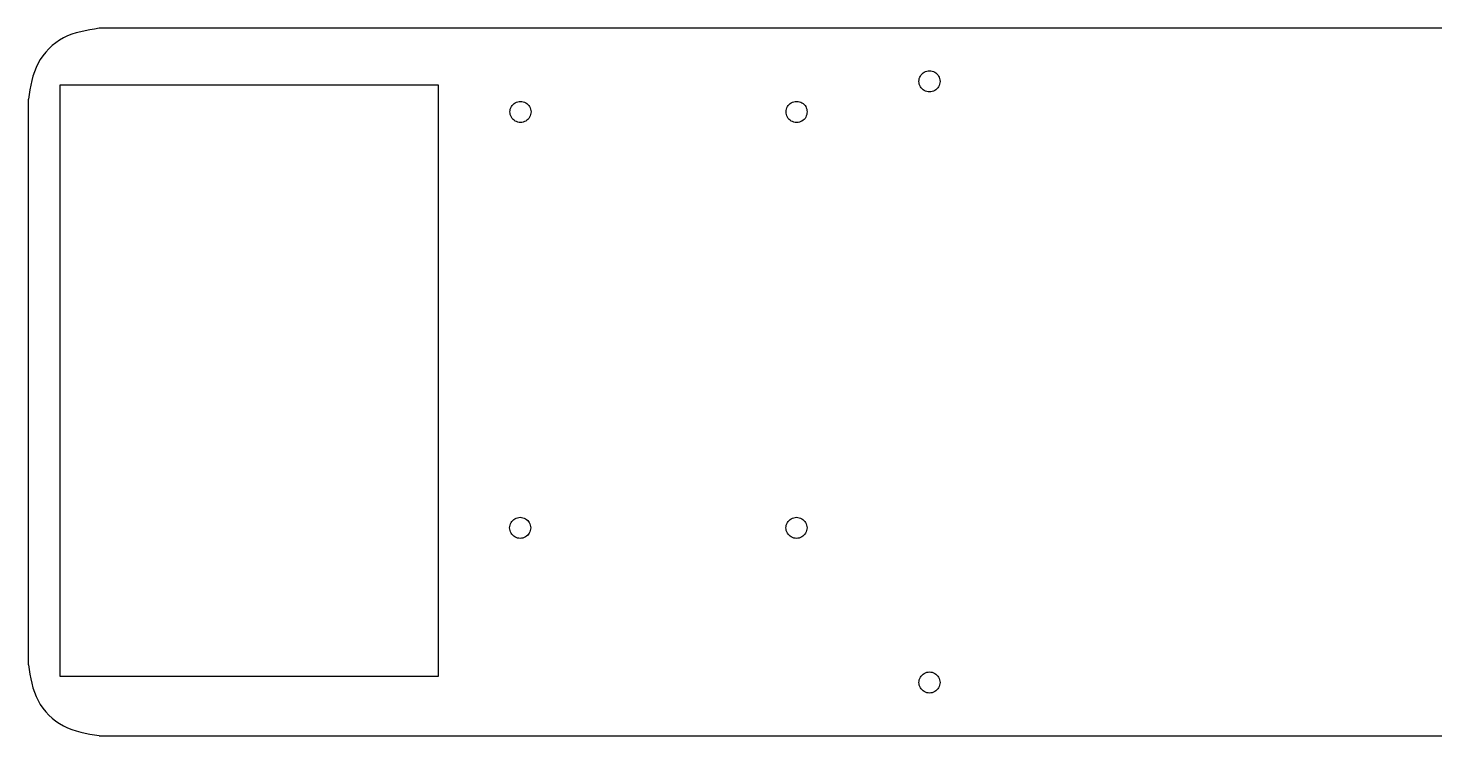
# Model space of a CAD drawing. Extents: x 5.7 to 92.1, y 5.7 to 34.
# Drawn here: x 5.7 to 62.2, y 5.7 to 33.9 of the extents above; entities that cross this region are included whole.
import ezdxf

# ---------------------------------------------------------------- set-up
doc = ezdxf.new("R2010")
doc.units = 0
doc.layers.add('Layer_1', color=7, linetype='CONTINUOUS')

msp = doc.modelspace()

# ---------------------------------------------------------------- linework, layer by layer
at = {"layer": 'Layer_1', "color": 7}
for p, q in [((62.161672, 33.947865), (8.541699, 33.947865)), ((5.716136, 31.122304), (5.716136, 8.541698)), ((8.541699, 5.716137), (62.161672, 5.716137))]:
    msp.add_line(p, q, dxfattribs=at)
at = {"layer": 'Layer_1', "color": 3}
for p, q in [((6.994509, 31.689805), (22.090061, 31.689805)), ((6.994509, 8.081724), (6.994509, 31.689805)), ((22.090061, 31.689805), (22.090061, 8.081724)), ((22.090061, 8.081724), (6.994509, 8.081724))]:
    msp.add_line(p, q, dxfattribs=at)
at = {"layer": 'Layer_1', "color": 7}
for points, knots in [([(8.544685, 33.947865), (8.050097, 33.870229), (7.07559, 33.717261), (5.952713, 32.594385), (5.799745, 31.619878), (5.72211, 31.12529)], [0, 0, 0, 0, 1.475809, 2.907846, 4.383656, 4.383656, 4.383656, 4.383656]), ([(42.125867, 31.830188), (42.114292, 31.904429), (42.091485, 32.050709), (41.923819, 32.211752), (41.705107, 32.271423), (41.484099, 32.211752), (41.323186, 32.050709), (41.263471, 31.830188), (41.323186, 31.609666), (41.484099, 31.448624), (41.705107, 31.388953), (41.923819, 31.448624), (42.091485, 31.609666), (42.114292, 31.755947), (42.125867, 31.830188)], [0, 0, 0, 0, 0.2202, 0.433869, 0.654069, 0.874269, 1.087939, 1.308139, 1.528339, 1.742008, 1.962208, 2.182408, 2.396077, 2.616277, 2.616277, 2.616277, 2.616277]), ([(25.793757, 30.611552), (25.782182, 30.685793), (25.759375, 30.832074), (25.59171, 30.993116), (25.372998, 31.052787), (25.151989, 30.993116), (24.991076, 30.832074), (24.931361, 30.611552), (24.991076, 30.391031), (25.151989, 30.229988), (25.372998, 30.170317), (25.59171, 30.229988), (25.759375, 30.391031), (25.782182, 30.537311), (25.793757, 30.611552)], [0, 0, 0, 0, 0.2202, 0.433869, 0.654069, 0.874269, 1.087939, 1.308139, 1.528339, 1.742008, 1.962208, 2.182408, 2.396077, 2.616277, 2.616277, 2.616277, 2.616277]), ([(36.821215, 30.611552), (36.80964, 30.685793), (36.786833, 30.832074), (36.619168, 30.993116), (36.400455, 31.052787), (36.179447, 30.993116), (36.018534, 30.832074), (35.958819, 30.611552), (36.018534, 30.391031), (36.179447, 30.229988), (36.400455, 30.170317), (36.619168, 30.229988), (36.786833, 30.391031), (36.80964, 30.537311), (36.821215, 30.611552)], [0, 0, 0, 0, 0.2202, 0.433869, 0.654069, 0.874269, 1.087939, 1.308139, 1.528339, 1.742008, 1.962208, 2.182408, 2.396077, 2.616277, 2.616277, 2.616277, 2.616277]), ([(25.78181, 14.010626), (25.770235, 14.084867), (25.747428, 14.231147), (25.579763, 14.39219), (25.36105, 14.451861), (25.140042, 14.39219), (24.979129, 14.231147), (24.919414, 14.010626), (24.979129, 13.790104), (25.140042, 13.629062), (25.36105, 13.569391), (25.579763, 13.629062), (25.747428, 13.790104), (25.770235, 13.936385), (25.78181, 14.010626)], [0, 0, 0, 0, 0.2202, 0.433869, 0.654069, 0.874269, 1.087939, 1.308139, 1.528339, 1.742008, 1.962208, 2.182408, 2.396077, 2.616277, 2.616277, 2.616277, 2.616277]), ([(36.815243, 14.010626), (36.803668, 14.084867), (36.780861, 14.231147), (36.613196, 14.39219), (36.394484, 14.451861), (36.173475, 14.39219), (36.012562, 14.231147), (35.952847, 14.010626), (36.012562, 13.790104), (36.173475, 13.629062), (36.394484, 13.569391), (36.613196, 13.629062), (36.780861, 13.790104), (36.803668, 13.936385), (36.815243, 14.010626)], [0, 0, 0, 0, 0.2202, 0.433869, 0.654069, 0.874269, 1.087939, 1.308139, 1.528339, 1.742008, 1.962208, 2.182408, 2.396077, 2.616277, 2.616277, 2.616277, 2.616277]), ([(5.72211, 8.544687), (5.799745, 8.050099), (5.952713, 7.075592), (7.07559, 5.952715), (8.050097, 5.799747), (8.544685, 5.722112)], [0, 0, 0, 0, 1.475809, 2.907846, 4.383656, 4.383656, 4.383656, 4.383656]), ([(42.125867, 7.839789), (42.114292, 7.91403), (42.091485, 8.06031), (41.923819, 8.221353), (41.705107, 8.281024), (41.484099, 8.221353), (41.323186, 8.06031), (41.263471, 7.839789), (41.323186, 7.619268), (41.484099, 7.458225), (41.705107, 7.398554), (41.923819, 7.458225), (42.091485, 7.619268), (42.114292, 7.765548), (42.125867, 7.839789)], [0, 0, 0, 0, 0.2202, 0.433869, 0.654069, 0.874269, 1.087939, 1.308139, 1.528339, 1.742008, 1.962208, 2.182408, 2.396077, 2.616277, 2.616277, 2.616277, 2.616277])]:
    msp.add_open_spline(points, degree=3, knots=knots, dxfattribs=at)

doc.saveas('drawing.dxf')
